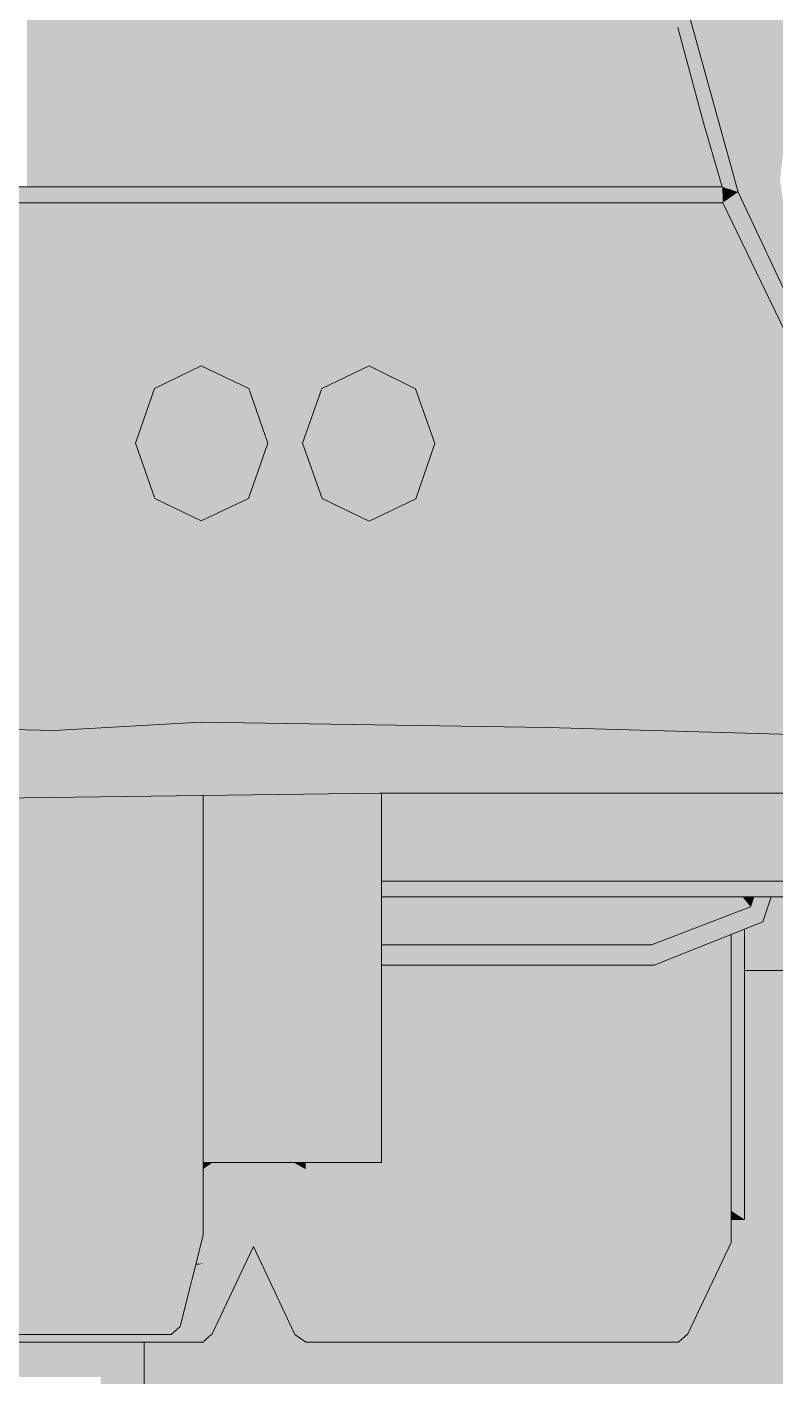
# Model space of a CAD drawing. Header units: millimetres. Extents: x 365175 to 2667127, y -330297 to -162108.
# Drawn here: x 1650741 to 1650991.1, y -327051.3 to -326600.2 of the extents above; entities that cross this region are included whole.
import ezdxf

# ---------------------------------------------------------------- set-up
doc = ezdxf.new("R2010")
doc.units = ezdxf.units.MM
doc.header["$MEASUREMENT"] = 0
doc.layers.add('Cars', color=7, linetype='Continuous')
doc.layers.add('TopoAlt', color=7, linetype='Continuous')

# ---------------------------------------------------------------- blocks, each defined once
blk = doc.blocks.new('Élément de coupe_26_1', base_point=(1275690.65, -327096.82))
at = {"layer": 'TopoAlt', "linetype": 'Continuous', "lineweight": 0, "true_color": 0x000000}
blk.add_hatch(color=18, dxfattribs=at).paths.add_polyline_path([(1650780.19, -327079.82), (1650765.69, -327096.82), (1651738.05, -327096.82), (1651723.54, -327079.82), (1651723.54, -327044.23), (1651599.21, -327044.23), (1651596.12, -327041.52), (1651581.7, -327010.94), (1651581.7, -326998.59), (1651567.52, -326998.59), (1651567.52, -326915.46), (1651534.01, -326915.46), (1651534.01, -326933.53), (1651500.95, -326933.53), (1651500.95, -326924.19), (1651479.86, -326924.19), (1651479.86, -326915.46), (1651068.57, -326915.46), (1651068.57, -326924.19), (1651047.48, -326924.19), (1651047.48, -326933.53), (1651014.42, -326933.53), (1651014.42, -326915.46), (1650980.91, -326915.46), (1650980.91, -326998.59), (1650976.42, -326998.59), (1650976.42, -327006.3), (1650962, -327036.88), (1650958.91, -327039.59), (1650834.21, -327039.59), (1650830.64, -327037.12), (1650816.75, -327007.67), (1650802.98, -327036.88), (1650799.88, -327039.59), (1650780.19, -327039.59)])
blk.add_hatch(color=18, dxfattribs=at).paths.add_polyline_path([(1650780.19, -327079.82), (1650765.69, -327096.82), (1651738.05, -327096.82), (1651723.54, -327079.82), (1651723.54, -327044.23), (1651599.21, -327044.23), (1651596.12, -327041.52), (1651581.7, -327010.94), (1651581.7, -326998.59), (1651567.52, -326998.59), (1651567.52, -326915.46), (1651534.01, -326915.46), (1651534.01, -326933.53), (1651500.95, -326933.53), (1651500.95, -326924.19), (1651479.86, -326924.19), (1651479.86, -326915.46), (1651068.57, -326915.46), (1651068.57, -326924.19), (1651047.48, -326924.19), (1651047.48, -326933.53), (1651014.42, -326933.53), (1651014.42, -326915.46), (1650980.91, -326915.46), (1650980.91, -326998.59), (1650976.42, -326998.59), (1650976.42, -327006.3), (1650962, -327036.88), (1650958.91, -327039.59), (1650834.21, -327039.59), (1650830.64, -327037.12), (1650816.75, -327007.67), (1650802.98, -327036.88), (1650799.88, -327039.59), (1650780.19, -327039.59)])
blk = doc.blocks.new('Élément de coupe_76_1', base_point=(1275690.65, -327096.82))
at = {"layer": 'Cars', "linetype": 'Continuous', "lineweight": 0, "true_color": 0x000000}
for points in [[(1650799.12, -326589.53), (1650741.03, -326589.53), (1650799.12, -326600.39)], [(1650741.03, -326600.39), (1650799.12, -326600.39), (1650741.03, -326589.53)], [(1650799.12, -326600.39), (1650884.62, -326600.39), (1650879.04, -326589.53)], [(1650799.12, -326600.39), (1650879.04, -326589.53), (1650799.12, -326589.53)], [(1650879.04, -326589.53), (1650884.62, -326600.39), (1650912.88, -326589.53)], [(1650912.88, -326600.39), (1650912.88, -326589.53), (1650884.62, -326600.39)], [(1650958.59, -326600.39), (1650955.71, -326589.53), (1650912.88, -326600.39)], [(1650912.88, -326589.53), (1650912.88, -326600.39), (1650955.71, -326589.53)], [(1650992.82, -326651.16), (1650999.91, -326591.27), (1650976.04, -326592.39)], [(1650957.15, -326594.96), (1650967.24, -326632.26), (1650961.54, -326593.06)], [(1650957.15, -326594.96), (1650967.24, -326632.26), (1650961.54, -326593.06)], [(1650967.24, -326632.26), (1650957.15, -326594.96), (1650958.59, -326600.39)], [(1650957.85, -326597.61), (1650958.2, -326598.89), (1650962.99, -326616.6), (1650967.24, -326632.26), (1650957.15, -326594.96)], [(1650976.04, -326592.39), (1650961.54, -326593.06), (1650978.78, -326655.34)], [(1650961.54, -326593.06), (1650967.24, -326632.26), (1650978.78, -326655.34)], [(1650961.54, -326593.06), (1650967.24, -326632.26), (1650978.78, -326655.34)], [(1650976.04, -326592.39), (1650978.78, -326655.34), (1650992.82, -326651.16)], [(1650741.03, -326632.26), (1650799.12, -326632.26), (1650741.03, -326600.39)], [(1650799.12, -326600.39), (1650741.03, -326600.39), (1650799.12, -326632.26)], [(1650901.01, -326632.26), (1650884.62, -326600.39), (1650799.12, -326632.26)], [(1650799.12, -326632.26), (1650884.62, -326600.39), (1650799.12, -326600.39)], [(1650884.62, -326600.39), (1650901.01, -326632.26), (1650912.88, -326600.39)], [(1650912.88, -326632.26), (1650912.88, -326600.39), (1650901.01, -326632.26)], [(1650967.24, -326632.26), (1650958.59, -326600.39), (1650912.88, -326632.26)], [(1650958.59, -326600.39), (1650912.88, -326600.39), (1650912.88, -326632.26)], [(1650799.12, -326632.26), (1650741.03, -326653.64), (1650799.12, -326653.64)], [(1650741.03, -326653.64), (1650799.12, -326632.26), (1650741.03, -326632.26)], [(1650912.88, -326653.64), (1650901.01, -326632.26), (1650799.12, -326653.64)], [(1650799.12, -326632.26), (1650799.12, -326653.64), (1650901.01, -326632.26)], [(1650912.88, -326632.26), (1650901.01, -326632.26), (1650912.88, -326653.64)], [(1650912.88, -326653.64), (1650973.49, -326653.64), (1650967.24, -326632.26)], [(1650967.24, -326632.26), (1650912.88, -326632.26), (1650912.88, -326653.64)], [(1650967.24, -326632.26), (1650973.49, -326653.64), (1650978.78, -326655.34)], [(1650967.24, -326632.26), (1650973.49, -326653.64), (1650978.78, -326655.34)], [(1650743.67, -326653.64), (1650704.03, -326653.64), (1650706.63, -326658.91)], [(1650743.67, -326653.64), (1650704.03, -326653.64), (1650706.63, -326658.91)], [(1650743.67, -326653.64), (1650706.63, -326658.91), (1650746.27, -326658.91)], [(1650743.67, -326653.64), (1650706.63, -326658.91), (1650746.27, -326658.91)], [(1650746.27, -326658.91), (1650799.12, -326653.64), (1650743.67, -326653.64)], [(1650746.27, -326658.91), (1650799.12, -326653.64), (1650743.67, -326653.64)], [(1650799.12, -326653.64), (1650746.27, -326658.91), (1650799.12, -326658.91)], [(1650799.12, -326653.64), (1650746.27, -326658.91), (1650799.12, -326658.91)], [(1650912.88, -326658.91), (1650912.88, -326653.64), (1650799.12, -326658.91)], [(1650912.88, -326658.91), (1650912.88, -326653.64), (1650799.12, -326658.91)], [(1650799.12, -326658.91), (1650912.88, -326653.64), (1650799.12, -326653.64)], [(1650799.12, -326658.91), (1650912.88, -326653.64), (1650799.12, -326653.64)], [(1650973.69, -326658.91), (1650973.49, -326653.64), (1650912.88, -326658.91)], [(1650973.69, -326658.91), (1650973.49, -326653.64), (1650912.88, -326658.91)], [(1650973.49, -326653.64), (1650912.88, -326653.64), (1650912.88, -326658.91)], [(1650973.49, -326653.64), (1650912.88, -326653.64), (1650912.88, -326658.91)], [(1650978.78, -326655.34), (1650973.49, -326653.64), (1650973.69, -326658.91)], [(1650978.78, -326655.34), (1650973.49, -326653.64), (1650973.69, -326658.91)], [(1650973.69, -326658.91), (1650999.34, -326698.99), (1650978.78, -326655.34)], [(1650973.69, -326658.91), (1650999.34, -326698.99), (1650978.78, -326655.34)], [(1650992.82, -326651.16), (1650978.78, -326655.34), (1650999.34, -326698.99)], [(1650702.13, -326658.91), (1650715.76, -326689.48), (1650743.62, -326658.91)], [(1650743.62, -326658.91), (1650715.76, -326689.48), (1650742.06, -326699)], [(1650799.19, -326698.95), (1650799.12, -326658.91), (1650742.06, -326699)], [(1650742.06, -326699), (1650799.12, -326658.91), (1650743.62, -326658.91)], [(1650799.19, -326698.95), (1650912.88, -326658.91), (1650799.12, -326658.91)], [(1650912.84, -326699.03), (1650912.88, -326658.91), (1650799.19, -326698.95)], [(1650977.44, -326698.99), (1650973.69, -326658.91), (1650912.84, -326699.03)], [(1650973.69, -326658.91), (1650912.88, -326658.91), (1650912.84, -326699.03)], [(1650994.53, -326702.05), (1650973.69, -326658.91), (1650977.44, -326698.99)], [(1650994.53, -326702.05), (1650999.34, -326698.99), (1650973.69, -326658.91)], [(1650994.53, -326702.05), (1650999.34, -326698.99), (1650973.69, -326658.91)], [(1650742.06, -326699), (1650715.76, -326689.48), (1650715.77, -326732.25)], [(1650742.06, -326699), (1650715.77, -326732.25), (1650742.89, -326736.57)], [(1650799.19, -326698.95), (1650742.06, -326699), (1650777.77, -326709)], [(1650742.89, -326736.57), (1650762.96, -326718.9), (1650742.06, -326699)], [(1650777.77, -326709), (1650742.06, -326699), (1650762.96, -326718.9)], [(1650799.19, -326698.95), (1650777.77, -326709), (1650799.17, -326709)], [(1650799.19, -326698.95), (1650799.17, -326709), (1650862.74, -326709)], [(1650799.19, -326698.95), (1650862.74, -326709), (1650912.84, -326699.03)], [(1650912.84, -326699.03), (1650862.74, -326709), (1650878.81, -326720.02)], [(1650913.98, -326738.78), (1650912.84, -326699.03), (1650878.81, -326720.02)], [(1650913.98, -326738.78), (1650977.44, -326698.99), (1650912.84, -326699.03)], [(1650913.98, -326738.78), (1650993.8, -326733.8), (1650977.44, -326698.99)], [(1650993.8, -326733.8), (1650994.53, -326702.05), (1650977.44, -326698.99)], [(1650783.69, -326720.95), (1650777.77, -326709), (1650762.96, -326718.9)], [(1650777.77, -326709), (1650783.69, -326720.95), (1650799.17, -326709)], [(1650799.25, -326713.45), (1650799.17, -326709), (1650783.69, -326720.95)], [(1650799.25, -326713.45), (1650799.17, -326709), (1650783.69, -326720.95)], [(1650862.74, -326709), (1650799.17, -326709), (1650855.44, -326713.4)], [(1650862.74, -326709), (1650799.17, -326709), (1650855.44, -326713.4)], [(1650799.17, -326709), (1650799.25, -326713.45), (1650855.44, -326713.4)], [(1650799.17, -326709), (1650799.25, -326713.45), (1650855.44, -326713.4)], [(1650870.97, -326721.05), (1650862.74, -326709), (1650855.44, -326713.4)], [(1650862.74, -326709), (1650855.44, -326713.4), (1650858.52, -326714.92)], [(1650862.74, -326709), (1650861.45, -326716.36), (1650870.97, -326721.05)], [(1650878.81, -326720.02), (1650862.74, -326709), (1650870.97, -326721.05)], [(1650878.81, -326720.02), (1650862.74, -326709), (1650870.97, -326721.05)], [(1650799.22, -326765.22), (1650799.25, -326713.45), (1650783.69, -326720.95)], [(1650799.25, -326713.45), (1650783.69, -326720.95), (1650789.27, -326736.87), (1650789.93, -326736.61), (1650799.24, -326736.31)], [(1650815.14, -326757.75), (1650799.25, -326713.45), (1650799.22, -326765.22)], [(1650799.25, -326713.45), (1650799.24, -326736.31), (1650804.85, -326738.95), (1650811.2, -326757.23), (1650810.23, -326760.06), (1650815.14, -326757.75)], [(1650855.44, -326713.4), (1650799.25, -326713.45), (1650815.18, -326720.95)], [(1650799.25, -326713.45), (1650802.38, -326714.92), (1650847.36, -326714.92), (1650855.44, -326713.4)], [(1650815.14, -326757.75), (1650815.18, -326720.95), (1650799.25, -326713.45)], [(1650815.14, -326757.75), (1650815.18, -326720.95), (1650799.25, -326713.45)], [(1650855.44, -326713.4), (1650815.18, -326720.95), (1650839.64, -326720.97)], [(1650855.47, -326765.3), (1650855.44, -326713.4), (1650839.64, -326720.97)], [(1650855.44, -326713.4), (1650839.64, -326720.97), (1650843.9, -326732.92), (1650848.19, -326732.92), (1650851.13, -326734.36), (1650855.45, -326737.33)], [(1650847.36, -326714.92), (1650852.28, -326714.92), (1650855.44, -326713.4)], [(1650871.01, -326757.81), (1650870.97, -326721.05), (1650855.44, -326713.4)], [(1650871.01, -326757.81), (1650870.97, -326721.05), (1650855.44, -326713.4)], [(1650871.01, -326757.81), (1650855.44, -326713.4), (1650855.47, -326765.3)], [(1650855.44, -326713.4), (1650855.45, -326737.33), (1650861.49, -326741.47), (1650867.02, -326757.34), (1650866.04, -326760.21), (1650871.01, -326757.81)], [(1650757.3, -326736.97), (1650762.96, -326718.9), (1650742.89, -326736.57)], [(1650757.3, -326736.97), (1650777.33, -326739.22), (1650762.96, -326718.9)], [(1650783.69, -326720.95), (1650762.96, -326718.9), (1650777.33, -326739.22)], [(1650783.82, -326757.73), (1650783.69, -326720.95), (1650777.33, -326739.22)], [(1650783.69, -326720.95), (1650777.33, -326739.22), (1650778.15, -326741.58), (1650781.2, -326740.33), (1650783.75, -326739.25)], [(1650783.69, -326720.95), (1650783.82, -326757.73), (1650799.22, -326765.22)], [(1650783.69, -326720.95), (1650783.75, -326739.25), (1650789.27, -326736.87)], [(1650815.14, -326757.75), (1650821.53, -326739.22), (1650815.18, -326720.95)], [(1650815.14, -326757.75), (1650821.53, -326739.22), (1650815.18, -326720.95)], [(1650815.18, -326720.95), (1650833.16, -326739.24), (1650839.64, -326720.97)], [(1650833.16, -326739.24), (1650815.18, -326720.95), (1650821.53, -326739.22)], [(1650839.71, -326757.77), (1650839.64, -326720.97), (1650833.16, -326739.24)], [(1650834.06, -326736.7), (1650839.66, -326734.02), (1650839.64, -326720.97)], [(1650855.47, -326765.3), (1650839.64, -326720.97), (1650839.71, -326757.77)], [(1650839.64, -326720.97), (1650839.66, -326734.02), (1650841.95, -326732.92), (1650843.9, -326732.92)], [(1650877.35, -326739.34), (1650878.81, -326720.02), (1650870.97, -326721.05)], [(1650878.81, -326720.02), (1650870.97, -326721.05), (1650871.82, -326723.47)], [(1650877.35, -326739.34), (1650870.97, -326721.05), (1650871.01, -326757.81)], [(1650877.35, -326739.34), (1650870.97, -326721.05), (1650871.01, -326757.81)], [(1650885.7, -326738.71), (1650878.81, -326720.02), (1650877.35, -326739.34)], [(1650878.81, -326720.02), (1650885.7, -326738.71), (1650913.98, -326738.78)], [(1650715.77, -326732.25), (1650715.78, -326775.02), (1650742.89, -326736.57)], [(1650742.89, -326736.57), (1650715.78, -326775.02), (1650743.73, -326774.13)], [(1650742.89, -326736.57), (1650762.95, -326755.58), (1650757.3, -326736.97)], [(1650743.73, -326774.13), (1650762.95, -326755.58), (1650742.89, -326736.57)], [(1650915.11, -326778.54), (1650993.8, -326733.8), (1650913.98, -326738.78)], [(1650993.8, -326733.8), (1650915.11, -326778.54), (1651024.83, -326767.87)], [(1650777.33, -326739.22), (1650757.3, -326736.97), (1650762.95, -326755.58)], [(1650783.82, -326757.73), (1650777.33, -326739.22), (1650762.95, -326755.58)], [(1650839.71, -326757.77), (1650821.53, -326739.22), (1650815.14, -326757.75)], [(1650833.16, -326739.24), (1650821.53, -326739.22), (1650839.71, -326757.77)], [(1650871.01, -326757.81), (1650881.12, -326758.33), (1650877.35, -326739.34)], [(1650877.35, -326739.34), (1650881.12, -326758.33), (1650885.7, -326738.71)], [(1650913.98, -326738.78), (1650885.7, -326738.71), (1650881.12, -326758.33)], [(1650881.12, -326758.33), (1650915.11, -326778.54), (1650913.98, -326738.78)], [(1650777.77, -326768.81), (1650762.95, -326755.58), (1650743.73, -326774.13)], [(1650762.95, -326755.58), (1650777.77, -326768.81), (1650783.82, -326757.73)], [(1650799.07, -326768.81), (1650783.82, -326757.73), (1650777.77, -326768.81)], [(1650799.22, -326765.22), (1650783.82, -326757.73), (1650799.07, -326768.81)], [(1650855.47, -326765.3), (1650815.14, -326757.75), (1650799.22, -326765.22)], [(1650839.71, -326757.77), (1650815.14, -326757.75), (1650855.47, -326765.3)], [(1650862.74, -326768.81), (1650871.01, -326757.81), (1650855.47, -326765.3)], [(1650881.12, -326758.33), (1650871.01, -326757.81), (1650862.74, -326768.81)], [(1650915.11, -326778.54), (1650881.12, -326758.33), (1650862.74, -326768.81)], [(1650799.07, -326768.81), (1650855.47, -326765.3), (1650799.22, -326765.22)], [(1650855.47, -326765.3), (1650799.07, -326768.81), (1650862.74, -326768.81)], [(1651024.83, -326792.01), (1651024.83, -326767.87), (1650915.11, -326778.54)], [(1650777.77, -326768.81), (1650743.73, -326774.13), (1650799.05, -326776.73)], [(1650799.07, -326768.81), (1650777.77, -326768.81), (1650799.05, -326776.73)], [(1650799.05, -326776.73), (1650862.74, -326768.81), (1650799.07, -326768.81)], [(1650862.74, -326768.81), (1650799.05, -326776.73), (1650915.11, -326778.54)], [(1650743.73, -326774.13), (1650715.78, -326775.02), (1650716.94, -326781.56)], [(1650743.73, -326774.13), (1650716.94, -326781.56), (1650741.42, -326783.92)], [(1650741.42, -326783.92), (1650799.05, -326776.73), (1650743.73, -326774.13)], [(1650799.05, -326776.73), (1650741.42, -326783.92), (1650799.12, -326788.49)], [(1650915.11, -326778.54), (1650799.05, -326776.73), (1650799.12, -326788.49)], [(1650741.42, -326783.92), (1650716.94, -326781.56), (1650717.86, -326791.91)], [(1650915.08, -326793.52), (1650915.11, -326778.54), (1650799.12, -326788.49)], [(1651024.83, -326792.01), (1650915.11, -326778.54), (1650915.08, -326793.52)], [(1650741.42, -326783.92), (1650717.86, -326791.91), (1650741.5, -326792.95)], [(1650741.5, -326792.95), (1650799.12, -326788.49), (1650741.42, -326783.92)], [(1650799.12, -326788.49), (1650741.5, -326792.95), (1650799.12, -326796.75)], [(1650799.12, -326788.49), (1650799.12, -326796.75), (1650915.08, -326793.52)], [(1650741.5, -326792.95), (1650717.86, -326791.91), (1650745.13, -326817.62)], [(1650741.5, -326792.95), (1650717.86, -326791.91), (1650745.13, -326817.62)], [(1650717.86, -326791.91), (1650722.29, -326817.62), (1650745.13, -326817.62)], [(1650717.86, -326791.91), (1650722.29, -326817.62), (1650745.13, -326817.62)], [(1650799.12, -326796.75), (1650741.5, -326792.95), (1650799.12, -326817.62)], [(1650799.12, -326796.75), (1650741.5, -326792.95), (1650799.12, -326817.62)], [(1650745.13, -326817.62), (1650799.12, -326817.62), (1650741.5, -326792.95)], [(1650745.13, -326817.62), (1650799.12, -326817.62), (1650741.5, -326792.95)], [(1650915.08, -326793.52), (1650799.12, -326796.75), (1650915.08, -326801.83)], [(1650915.08, -326793.52), (1651024.83, -326799.87), (1651024.83, -326792.01)], [(1650915.08, -326801.83), (1651024.83, -326799.87), (1650915.08, -326793.52)], [(1650915.08, -326801.83), (1650799.12, -326796.75), (1650915.08, -326817.62)], [(1650915.08, -326801.83), (1650799.12, -326796.75), (1650915.08, -326817.62)], [(1650799.12, -326796.75), (1650799.12, -326817.62), (1650915.08, -326817.62)], [(1650799.12, -326796.75), (1650851.48, -326817.62), (1650915.08, -326817.62)], [(1650915.08, -326801.83), (1651024.83, -326817.62), (1651024.83, -326799.87)], [(1650915.08, -326817.62), (1651024.83, -326817.62), (1650915.08, -326801.83)], [(1650745.13, -326817.62), (1650722.29, -326817.62), (1650750.11, -326835.22)], [(1650745.13, -326817.62), (1650722.29, -326817.62), (1650750.11, -326835.22)], [(1650722.29, -326817.62), (1650728.76, -326834.8), (1650750.11, -326835.22)], [(1650722.29, -326817.62), (1650728.76, -326834.8), (1650750.11, -326835.22)], [(1650750.11, -326835.22), (1650799.12, -326817.62), (1650745.13, -326817.62)], [(1650750.11, -326835.22), (1650799.12, -326817.62), (1650745.13, -326817.62)], [(1650799.12, -326817.62), (1650750.11, -326835.22), (1650799.12, -326832.47)], [(1650799.12, -326817.62), (1650750.11, -326835.22), (1650799.12, -326832.47)], [(1650799.12, -326817.62), (1650915.08, -326834.25), (1650915.08, -326817.62)], [(1650799.12, -326817.62), (1650915.08, -326834.25), (1650915.08, -326817.62)], [(1650799.12, -326817.62), (1650799.12, -326832.47), (1650915.08, -326834.25)], [(1650799.12, -326817.62), (1650799.12, -326832.47), (1650915.08, -326834.25)], [(1650915.08, -326817.62), (1651024.83, -326837.41), (1651024.83, -326817.62)], [(1650915.08, -326817.62), (1651024.83, -326837.41), (1651024.83, -326817.62)], [(1650915.08, -326817.62), (1650915.08, -326834.25), (1651024.83, -326837.41)], [(1650915.08, -326817.62), (1650915.08, -326834.25), (1651024.83, -326837.41)], [(1650662.77, -326856.19), (1650799.12, -326832.47), (1650750.11, -326835.22), (1650740.64, -326835.03), (1650684.04, -326837.51)], [(1650662.77, -326856.19), (1650799.12, -326832.47), (1650750.11, -326835.22), (1650740.64, -326835.03), (1650684.04, -326837.51)], [(1650662.77, -326856.19), (1650858.85, -326856.19), (1650799.12, -326832.47)], [(1650662.77, -326856.19), (1650858.85, -326856.19), (1650799.12, -326832.47)], [(1650915.08, -326834.25), (1650799.12, -326832.47), (1650943.09, -326835.06)], [(1650915.08, -326834.25), (1650799.12, -326832.47), (1650943.09, -326835.06)], [(1650799.12, -326832.47), (1650858.85, -326856.19), (1651074.04, -326837.41), (1651024.83, -326837.41), (1650943.09, -326835.06)], [(1650799.12, -326832.47), (1650858.85, -326856.19), (1651074.04, -326837.41), (1651024.83, -326837.41), (1650943.09, -326835.06)], [(1651074.04, -326837.41), (1650858.85, -326856.19), (1651273.85, -326856.19)], [(1651074.04, -326837.41), (1650858.85, -326856.19), (1651273.85, -326856.19)], [(1650662.77, -326856.19), (1650662.77, -326858.78), (1650858.85, -326856.19)], [(1650662.77, -326856.19), (1650662.77, -326858.78), (1650858.85, -326856.19)], [(1650664.5, -326885.94), (1650789.19, -326885.94), (1650789.19, -326857.11), (1650724.93, -326857.95)], [(1650664.5, -326885.94), (1650789.19, -326885.94), (1650789.19, -326857.11), (1650724.93, -326857.95)], [(1650789.19, -326885.94), (1650792.28, -326884.59), (1650792.28, -326857.07), (1650790.71, -326857.09)], [(1650789.19, -326885.94), (1650792.28, -326884.59), (1650792.28, -326857.07), (1650790.71, -326857.09)], [(1650789.19, -326857.11), (1650789.19, -326885.94), (1650790.71, -326857.09)], [(1650789.19, -326857.11), (1650789.19, -326885.94), (1650790.71, -326857.09)], [(1650792.28, -326857.07), (1650792.28, -326884.59), (1650799.98, -326869.29), (1650797.72, -326856.99)], [(1650792.28, -326857.07), (1650792.28, -326884.59), (1650799.98, -326869.29), (1650797.72, -326856.99)], [(1650799.98, -326856.96), (1650797.72, -326856.99), (1650799.98, -326869.29)], [(1650799.98, -326856.96), (1650797.72, -326856.99), (1650799.98, -326869.29)], [(1650799.98, -326931.83), (1650859.6, -326979.64), (1650859.6, -326856.19), (1650858.85, -326856.19), (1650799.98, -326856.96)], [(1650799.98, -326931.83), (1650859.6, -326979.64), (1650859.6, -326856.19), (1650858.85, -326856.19), (1650799.98, -326856.96)], [(1650859.6, -326864.57), (1651027.18, -326885.58), (1651027.18, -326856.19), (1650859.6, -326856.19)], [(1650859.6, -326864.57), (1651027.18, -326885.58), (1651027.18, -326856.19), (1650859.6, -326856.19)], [(1651027.18, -326885.58), (1650859.6, -326864.57), (1650859.6, -326885.58)], [(1651027.18, -326885.58), (1650859.6, -326864.57), (1650859.6, -326885.58)], [(1650792.28, -326884.59), (1650799.98, -326914.8), (1650799.98, -326869.29)], [(1650792.28, -326884.59), (1650799.98, -326914.8), (1650799.98, -326869.29)], [(1650789.19, -326885.94), (1650789.19, -326937.08), (1650792.28, -326884.59)], [(1650789.19, -326885.94), (1650789.19, -326937.08), (1650792.28, -326884.59)], [(1650789.19, -326937.08), (1650792.28, -326935.27), (1650792.28, -326884.59)], [(1650789.19, -326937.08), (1650792.28, -326935.27), (1650792.28, -326884.59)], [(1650792.28, -326935.27), (1650799.98, -326914.8), (1650792.28, -326884.59)], [(1650792.28, -326935.27), (1650799.98, -326914.8), (1650792.28, -326884.59)], [(1650789.19, -326885.94), (1650664.5, -326937.08), (1650789.19, -326937.08)], [(1650789.19, -326885.94), (1650664.5, -326937.08), (1650789.19, -326937.08)], [(1650664.5, -326885.94), (1650664.5, -326937.08), (1650789.19, -326885.94)], [(1650664.5, -326885.94), (1650664.5, -326937.08), (1650789.19, -326885.94)], [(1650859.6, -326886.72), (1651008.45, -326886.72), (1651008.45, -326885.58), (1650872.58, -326885.58), (1650859.6, -326886.66)], [(1650859.6, -326886.72), (1651008.45, -326886.72), (1651008.45, -326885.58), (1650872.58, -326885.58), (1650859.6, -326886.66)], [(1650872.58, -326885.58), (1650859.6, -326885.58), (1650859.6, -326886.66)], [(1650872.58, -326885.58), (1650859.6, -326885.58), (1650859.6, -326886.66)], [(1650859.6, -326886.72), (1650859.6, -326890.85), (1651008.45, -326886.72)], [(1650859.6, -326886.72), (1650859.6, -326890.85), (1651008.45, -326886.72)], [(1651008.45, -326886.72), (1650859.6, -326890.85), (1650859.6, -326890.86), (1651008.45, -326890.86)], [(1651008.45, -326886.72), (1650859.6, -326890.85), (1650859.6, -326890.86), (1651008.45, -326890.86)], [(1650980.91, -326901.6), (1650980.91, -326915.46), (1651014.42, -326915.46), (1651014.42, -326885.58), (1651008.45, -326885.58), (1651008.45, -326890.86), (1650989.83, -326890.86), (1650987.01, -326899.15)], [(1650980.91, -326901.6), (1650980.91, -326915.46), (1651014.42, -326915.46), (1651014.42, -326885.58), (1651008.45, -326885.58), (1651008.45, -326890.86), (1650989.83, -326890.86), (1650987.01, -326899.15)], [(1650859.6, -326890.86), (1650859.6, -326895.17), (1650945.12, -326899.17), (1650968.1, -326890.86)], [(1650859.6, -326890.86), (1650859.6, -326895.17), (1650945.12, -326899.17), (1650968.1, -326890.86)], [(1650945.12, -326899.17), (1650949.82, -326906.87), (1650972.65, -326890.86), (1650968.1, -326890.86)], [(1650945.12, -326899.17), (1650949.82, -326906.87), (1650972.65, -326890.86), (1650968.1, -326890.86)], [(1650972.65, -326890.86), (1650949.82, -326906.87), (1650982.96, -326894.16), (1650980.25, -326890.86)], [(1650972.65, -326890.86), (1650949.82, -326906.87), (1650982.96, -326894.16), (1650980.25, -326890.86)], [(1650950.75, -326913.68), (1650987.01, -326899.15), (1650982.95, -326894.16), (1650968.6, -326899.67)], [(1650950.75, -326913.68), (1650987.01, -326899.15), (1650982.95, -326894.16), (1650968.6, -326899.67)], [(1650984.03, -326890.86), (1650980.25, -326890.86), (1650982.96, -326894.16)], [(1650984.03, -326890.86), (1650980.25, -326890.86), (1650982.96, -326894.16)], [(1650982.95, -326894.16), (1650987.01, -326899.15), (1650989.83, -326890.86), (1650984.03, -326890.86)], [(1650982.95, -326894.16), (1650987.01, -326899.15), (1650989.83, -326890.86), (1650984.03, -326890.86)], [(1650859.6, -326899.17), (1650945.12, -326899.17), (1650859.6, -326895.17)], [(1650859.6, -326899.17), (1650945.12, -326899.17), (1650859.6, -326895.17)], [(1650859.6, -326899.17), (1650859.6, -326903.74), (1650949.82, -326906.87), (1650945.12, -326899.17)], [(1650859.6, -326899.17), (1650859.6, -326903.74), (1650949.82, -326906.87), (1650945.12, -326899.17)], [(1650948.68, -326906.87), (1650950.75, -326913.68), (1650968.6, -326899.67), (1650949.82, -326906.87)], [(1650948.68, -326906.87), (1650950.75, -326913.68), (1650968.6, -326899.67), (1650949.82, -326906.87)], [(1650976.42, -326903.4), (1650970.86, -326905.63), (1650976.42, -326917.27)], [(1650976.42, -326903.4), (1650970.86, -326905.63), (1650976.42, -326917.27)], [(1650976.42, -326954.91), (1650976.42, -326995.71), (1650980.91, -326998.59), (1650980.91, -326901.6), (1650976.42, -326903.4), (1650976.42, -326917.27)], [(1650976.42, -326954.91), (1650976.42, -326995.71), (1650980.91, -326998.59), (1650980.91, -326901.6), (1650976.42, -326903.4), (1650976.42, -326917.27)], [(1650859.6, -326903.74), (1650859.6, -326906.87), (1650949.82, -326906.87)], [(1650859.6, -326903.74), (1650859.6, -326906.87), (1650949.82, -326906.87)], [(1650859.6, -326907.26), (1650859.6, -326913.68), (1650950.75, -326913.68), (1650948.68, -326906.87), (1650867.76, -326906.87)], [(1650859.6, -326907.26), (1650859.6, -326913.68), (1650950.75, -326913.68), (1650948.68, -326906.87), (1650867.76, -326906.87)], [(1650859.6, -326907.26), (1650867.76, -326906.87), (1650859.6, -326906.87)], [(1650859.6, -326907.26), (1650867.76, -326906.87), (1650859.6, -326906.87)], [(1650962, -326937.74), (1650976.42, -326917.27), (1650970.86, -326905.63), (1650962, -326909.18)], [(1650962, -326937.74), (1650976.42, -326917.27), (1650970.86, -326905.63), (1650962, -326909.18)], [(1650859.6, -326939.55), (1650958.91, -326939.55), (1650958.91, -326910.42), (1650950.75, -326913.68), (1650897.29, -326913.68), (1650859.6, -326929.14)], [(1650859.6, -326939.55), (1650958.91, -326939.55), (1650958.91, -326910.42), (1650950.75, -326913.68), (1650897.29, -326913.68), (1650859.6, -326929.14)], [(1650958.91, -326939.55), (1650962, -326937.74), (1650962, -326909.18), (1650960.66, -326909.71)], [(1650958.91, -326939.55), (1650962, -326937.74), (1650962, -326909.18), (1650960.66, -326909.71)], [(1650958.91, -326939.55), (1650960.66, -326909.71), (1650958.91, -326910.42)], [(1650958.91, -326939.55), (1650960.66, -326909.71), (1650958.91, -326910.42)], [(1650792.28, -326935.27), (1650799.98, -326952.44), (1650799.98, -326914.8)], [(1650792.28, -326935.27), (1650799.98, -326952.44), (1650799.98, -326914.8)], [(1650859.6, -326913.68), (1650859.6, -326929.14), (1650897.29, -326913.68)], [(1650859.6, -326913.68), (1650859.6, -326929.14), (1650897.29, -326913.68)], [(1650962, -326937.74), (1650976.42, -326954.91), (1650976.42, -326917.27)], [(1650962, -326937.74), (1650976.42, -326954.91), (1650976.42, -326917.27)], [(1650799.98, -326979.64), (1650859.6, -326979.64), (1650799.98, -326931.83), (1650799.98, -326952.44)], [(1650799.98, -326979.64), (1650859.6, -326979.64), (1650799.98, -326931.83), (1650799.98, -326952.44)], [(1650664.5, -326937.08), (1650664.5, -326979.37), (1650789.19, -326937.08)], [(1650664.5, -326937.08), (1650664.5, -326979.37), (1650789.19, -326937.08)], [(1650789.19, -326937.08), (1650664.5, -326979.37), (1650789.19, -326979.37)], [(1650789.19, -326937.08), (1650664.5, -326979.37), (1650789.19, -326979.37)], [(1650789.19, -326979.37), (1650792.28, -326935.27), (1650789.19, -326937.08)], [(1650789.19, -326979.37), (1650792.28, -326935.27), (1650789.19, -326937.08)], [(1650789.19, -326979.37), (1650792.28, -326977.18), (1650792.28, -326935.27)], [(1650789.19, -326979.37), (1650792.28, -326977.18), (1650792.28, -326935.27)], [(1650792.28, -326977.18), (1650799.98, -326952.44), (1650792.28, -326935.27)], [(1650792.28, -326977.18), (1650799.98, -326952.44), (1650792.28, -326935.27)], [(1650840.71, -326979.64), (1650834.21, -326981.85), (1650958.91, -326981.85), (1650958.91, -326939.55), (1650859.6, -326973.24), (1650859.6, -326979.64)], [(1650840.71, -326979.64), (1650834.21, -326981.85), (1650958.91, -326981.85), (1650958.91, -326939.55), (1650859.6, -326973.24), (1650859.6, -326979.64)], [(1650958.91, -326939.55), (1650859.6, -326939.55), (1650859.6, -326973.24)], [(1650958.91, -326939.55), (1650859.6, -326939.55), (1650859.6, -326973.24)], [(1650958.91, -326981.85), (1650962, -326937.74), (1650958.91, -326939.55)], [(1650958.91, -326981.85), (1650962, -326937.74), (1650958.91, -326939.55)], [(1650958.91, -326981.85), (1650962, -326979.66), (1650962, -326937.74)], [(1650958.91, -326981.85), (1650962, -326979.66), (1650962, -326937.74)], [(1650962, -326979.66), (1650976.42, -326954.91), (1650962, -326937.74)], [(1650962, -326979.66), (1650976.42, -326954.91), (1650962, -326937.74)], [(1650792.28, -326977.18), (1650799.98, -326980.56), (1650799.98, -326952.44)], [(1650792.28, -326977.18), (1650799.98, -326980.56), (1650799.98, -326952.44)], [(1650962, -326979.66), (1650976.42, -326983.04), (1650976.42, -326954.91)], [(1650962, -326979.66), (1650976.42, -326983.04), (1650976.42, -326954.91)], [(1650664.5, -326979.37), (1650664.5, -327010.98), (1650789.19, -326979.37)], [(1650664.5, -326979.37), (1650664.5, -327010.98), (1650789.19, -326979.37)], [(1650789.19, -326979.37), (1650664.5, -327010.98), (1650789.19, -327010.98)], [(1650789.19, -326979.37), (1650664.5, -327010.98), (1650789.19, -327010.98)], [(1650789.19, -326979.37), (1650789.19, -327010.98), (1650792.28, -326977.18)], [(1650789.19, -326979.37), (1650789.19, -327010.98), (1650792.28, -326977.18)], [(1650792.28, -326977.18), (1650789.19, -327010.98), (1650792.28, -327008.51)], [(1650792.28, -326977.18), (1650789.19, -327010.98), (1650792.28, -327008.51)], [(1650792.28, -327008.51), (1650799.98, -326980.56), (1650792.28, -326977.18)], [(1650792.28, -327008.51), (1650799.98, -326980.56), (1650792.28, -326977.18)], [(1650799.98, -327003.83), (1650799.88, -327004.19), (1650799.88, -327013.45), (1650802.98, -326979.66), (1650799.98, -326981.78)], [(1650799.98, -327003.83), (1650799.88, -327004.19), (1650799.88, -327013.45), (1650802.98, -326979.66), (1650799.98, -326981.78)], [(1650799.88, -327013.45), (1650802.98, -327010.98), (1650802.98, -326979.66)], [(1650799.88, -327013.45), (1650802.98, -327010.98), (1650802.98, -326979.66)], [(1650800.04, -326979.64), (1650799.98, -326979.64), (1650799.98, -326980.52)], [(1650800.04, -326979.64), (1650799.98, -326979.64), (1650799.98, -326980.52)], [(1650799.98, -326980.52), (1650799.98, -326980.56), (1650799.98, -326981.78), (1650802.98, -326979.66), (1650802.98, -326979.64), (1650800.04, -326979.64)], [(1650799.98, -326980.52), (1650799.98, -326980.56), (1650799.98, -326981.78), (1650802.98, -326979.66), (1650802.98, -326979.64), (1650800.04, -326979.64)], [(1650802.98, -326979.66), (1650816.75, -326982.88), (1650816.75, -326979.64), (1650802.98, -326979.64)], [(1650802.98, -326979.66), (1650816.75, -326982.88), (1650816.75, -326979.64), (1650802.98, -326979.64)], [(1650802.98, -326979.66), (1650802.98, -327010.98), (1650816.75, -326984.29), (1650816.75, -326982.88)], [(1650802.98, -326979.66), (1650802.98, -327010.98), (1650816.75, -326984.29), (1650816.75, -326982.88)], [(1650816.75, -326979.64), (1650816.75, -326982.92), (1650830.64, -326979.85), (1650830.52, -326979.64)], [(1650816.75, -326979.64), (1650816.75, -326982.92), (1650830.64, -326979.85), (1650830.52, -326979.64)], [(1650816.75, -326982.92), (1650816.75, -326984.29), (1650830.64, -327011.19), (1650830.64, -326979.85)], [(1650816.75, -326982.92), (1650816.75, -326984.29), (1650830.64, -327011.19), (1650830.64, -326979.85)], [(1650830.52, -326979.64), (1650830.64, -326979.85), (1650830.64, -326979.64)], [(1650830.52, -326979.64), (1650830.64, -326979.85), (1650830.64, -326979.64)], [(1650830.64, -326979.85), (1650834.21, -326981.85), (1650834.03, -326979.64), (1650830.64, -326979.64)], [(1650830.64, -326979.85), (1650834.21, -326981.85), (1650834.03, -326979.64), (1650830.64, -326979.64)], [(1650834.21, -327013.45), (1650830.64, -326979.85), (1650830.64, -327011.19)], [(1650834.21, -327013.45), (1650830.64, -326979.85), (1650830.64, -327011.19)], [(1650830.64, -326979.85), (1650834.21, -327013.45), (1650834.21, -326981.85)], [(1650830.64, -326979.85), (1650834.21, -327013.45), (1650834.21, -326981.85)], [(1650834.03, -326979.64), (1650834.21, -326981.85), (1650834.21, -326979.64)], [(1650834.03, -326979.64), (1650834.21, -326981.85), (1650834.21, -326979.64)], [(1650834.21, -326981.85), (1650840.71, -326979.64), (1650834.21, -326979.64)], [(1650834.21, -326981.85), (1650840.71, -326979.64), (1650834.21, -326979.64)], [(1650962, -327010.98), (1650962, -326979.66), (1650958.91, -327013.45)], [(1650962, -327010.98), (1650962, -326979.66), (1650958.91, -327013.45)], [(1650958.91, -326981.85), (1650958.91, -327013.45), (1650962, -326979.66)], [(1650958.91, -326981.85), (1650958.91, -327013.45), (1650962, -326979.66)], [(1650962, -327010.98), (1650976.42, -326983.04), (1650962, -326979.66)], [(1650962, -327010.98), (1650976.42, -326983.04), (1650962, -326979.66)], [(1650792.28, -327008.51), (1650799.98, -326997.95), (1650799.98, -326980.56)], [(1650792.28, -327008.51), (1650799.98, -326997.95), (1650799.98, -326980.56)], [(1650816.75, -326984.29), (1650802.98, -327010.98), (1650816.75, -327000.89)], [(1650816.75, -326984.29), (1650802.98, -327010.98), (1650816.75, -327000.89)], [(1650816.75, -326984.29), (1650816.75, -327000.92), (1650830.64, -327011.19)], [(1650816.75, -326984.29), (1650816.75, -327000.92), (1650830.64, -327011.19)], [(1650834.21, -326981.85), (1650834.21, -327013.45), (1650958.91, -326981.85)], [(1650834.21, -326981.85), (1650834.21, -327013.45), (1650958.91, -326981.85)], [(1650958.91, -327013.45), (1650958.91, -326981.85), (1650834.21, -327013.45)], [(1650958.91, -327013.45), (1650958.91, -326981.85), (1650834.21, -327013.45)], [(1650962, -327010.98), (1650976.42, -327000.42), (1650976.42, -326983.04)], [(1650962, -327010.98), (1650976.42, -327000.42), (1650976.42, -326983.04)], [(1650635.12, -326997.24), (1650635.12, -327051.27), (1650765.69, -327051.27), (1650737.46, -327039.59), (1650675.19, -327039.59), (1650671.62, -327037.12), (1650664.5, -327037.12), (1650660.92, -327034.65), (1650646.4, -327003.86), (1650646.24, -327001.84)], [(1650635.12, -326997.24), (1650635.12, -327051.27), (1650765.69, -327051.27), (1650737.46, -327039.59), (1650675.19, -327039.59), (1650671.62, -327037.12), (1650664.5, -327037.12), (1650660.92, -327034.65), (1650646.4, -327003.86), (1650646.24, -327001.84)], [(1650792.28, -327027.86), (1650799.98, -326997.95), (1650792.28, -327008.51)], [(1650792.28, -327027.86), (1650799.98, -326997.95), (1650792.28, -327008.51)], [(1650792.28, -327027.86), (1650799.98, -327003.83), (1650799.98, -326997.95)], [(1650792.28, -327027.86), (1650799.98, -327003.83), (1650799.98, -326997.95)], [(1650976.42, -326998.59), (1650980.91, -326998.59), (1650976.42, -326995.71)], [(1650976.42, -326998.59), (1650980.91, -326998.59), (1650976.42, -326995.71)], [(1650802.98, -327010.98), (1650802.98, -327030.34), (1650816.75, -327001.76), (1650816.75, -327000.89)], [(1650802.98, -327010.98), (1650802.98, -327030.34), (1650816.75, -327001.76), (1650816.75, -327000.89)], [(1650802.98, -327030.34), (1650816.75, -327007.38), (1650816.75, -327001.76)], [(1650802.98, -327030.34), (1650816.75, -327007.38), (1650816.75, -327001.76)], [(1650816.75, -327000.92), (1650816.75, -327001.76), (1650830.64, -327030.57), (1650830.64, -327011.19)], [(1650816.75, -327000.92), (1650816.75, -327001.76), (1650830.64, -327030.57), (1650830.64, -327011.19)], [(1650816.75, -327007.39), (1650830.64, -327030.57), (1650816.75, -327001.76)], [(1650816.75, -327007.39), (1650830.64, -327030.57), (1650816.75, -327001.76)], [(1650962, -327030.34), (1650976.42, -327000.42), (1650962, -327010.98)], [(1650962, -327030.34), (1650976.42, -327000.42), (1650962, -327010.98)], [(1650976.42, -327006.3), (1650976.42, -327000.42), (1650962, -327030.34)], [(1650976.42, -327006.3), (1650976.42, -327000.42), (1650962, -327030.34)], [(1650792.28, -327034.41), (1650799.98, -327003.83), (1650792.28, -327027.86)], [(1650792.28, -327034.41), (1650799.98, -327003.83), (1650792.28, -327027.86)], [(1650799.88, -327004.19), (1650797.55, -327013.45), (1650799.88, -327013.45)], [(1650799.88, -327004.19), (1650797.55, -327013.45), (1650799.88, -327013.45)], [(1650962, -327036.88), (1650976.42, -327006.3), (1650962, -327030.34)], [(1650962, -327036.88), (1650976.42, -327006.3), (1650962, -327030.34)], [(1650789.19, -327010.98), (1650664.5, -327010.98), (1650664.5, -327030.51)], [(1650789.19, -327010.98), (1650664.5, -327010.98), (1650664.5, -327030.51)], [(1650789.19, -327010.98), (1650664.5, -327030.51), (1650789.19, -327030.51)], [(1650789.19, -327010.98), (1650664.5, -327030.51), (1650789.19, -327030.51)], [(1650789.19, -327010.98), (1650789.19, -327030.51), (1650792.28, -327008.51)], [(1650789.19, -327010.98), (1650789.19, -327030.51), (1650792.28, -327008.51)], [(1650789.19, -327030.51), (1650792.28, -327027.86), (1650792.28, -327008.51)], [(1650789.19, -327030.51), (1650792.28, -327027.86), (1650792.28, -327008.51)], [(1650802.98, -327030.34), (1650802.98, -327010.98), (1650799.88, -327032.99)], [(1650802.98, -327030.34), (1650802.98, -327010.98), (1650799.88, -327032.99)], [(1650799.88, -327032.99), (1650802.98, -327010.98), (1650799.88, -327013.45)], [(1650799.88, -327032.99), (1650802.98, -327010.98), (1650799.88, -327013.45)], [(1650802.98, -327030.34), (1650802.98, -327036.88), (1650816.75, -327007.67), (1650816.75, -327007.38)], [(1650802.98, -327030.34), (1650802.98, -327036.88), (1650816.75, -327007.67), (1650816.75, -327007.38)], [(1650816.75, -327007.39), (1650816.75, -327007.67), (1650830.64, -327037.12), (1650830.64, -327030.57)], [(1650816.75, -327007.39), (1650816.75, -327007.67), (1650830.64, -327037.12), (1650830.64, -327030.57)], [(1650830.64, -327011.19), (1650834.21, -327032.99), (1650834.21, -327013.45)], [(1650830.64, -327011.19), (1650834.21, -327032.99), (1650834.21, -327013.45)], [(1650834.21, -327032.99), (1650830.64, -327011.19), (1650830.64, -327030.57)], [(1650834.21, -327032.99), (1650830.64, -327011.19), (1650830.64, -327030.57)], [(1650962, -327010.98), (1650958.91, -327013.45), (1650958.91, -327032.99)], [(1650962, -327010.98), (1650958.91, -327013.45), (1650958.91, -327032.99)], [(1650958.91, -327032.99), (1650962, -327030.34), (1650962, -327010.98)], [(1650958.91, -327032.99), (1650962, -327030.34), (1650962, -327010.98)], [(1650797.46, -327013.83), (1650792.64, -327032.99), (1650799.88, -327032.99), (1650799.88, -327013.45)], [(1650797.46, -327013.83), (1650792.64, -327032.99), (1650799.88, -327032.99), (1650799.88, -327013.45)], [(1650797.46, -327013.83), (1650799.88, -327013.45), (1650797.55, -327013.45)], [(1650797.46, -327013.83), (1650799.88, -327013.45), (1650797.55, -327013.45)], [(1650834.21, -327013.45), (1650834.21, -327032.99), (1650958.91, -327013.45)], [(1650834.21, -327013.45), (1650834.21, -327032.99), (1650958.91, -327013.45)], [(1650834.21, -327032.99), (1650958.91, -327032.99), (1650958.91, -327013.45)], [(1650834.21, -327032.99), (1650958.91, -327032.99), (1650958.91, -327013.45)], [(1650789.19, -327030.51), (1650789.19, -327037.12), (1650792.28, -327027.86)], [(1650789.19, -327030.51), (1650789.19, -327037.12), (1650792.28, -327027.86)], [(1650792.28, -327034.41), (1650792.28, -327027.86), (1650789.19, -327037.12)], [(1650792.28, -327034.41), (1650792.28, -327027.86), (1650789.19, -327037.12)], [(1650664.5, -327037.12), (1650789.19, -327030.51), (1650664.5, -327030.51)], [(1650664.5, -327037.12), (1650789.19, -327030.51), (1650664.5, -327030.51)], [(1650789.19, -327030.51), (1650664.5, -327037.12), (1650789.19, -327037.12)], [(1650789.19, -327030.51), (1650664.5, -327037.12), (1650789.19, -327037.12)], [(1650721.84, -327037.12), (1650675.19, -327039.59), (1650799.88, -327039.59), (1650799.88, -327032.99), (1650792.54, -327033.37), (1650792.28, -327034.41), (1650789.19, -327037.12)], [(1650721.84, -327037.12), (1650675.19, -327039.59), (1650799.88, -327039.59), (1650799.88, -327032.99), (1650792.54, -327033.37), (1650792.28, -327034.41), (1650789.19, -327037.12)], [(1650792.64, -327032.99), (1650792.54, -327033.37), (1650799.88, -327032.99)], [(1650792.64, -327032.99), (1650792.54, -327033.37), (1650799.88, -327032.99)], [(1650802.98, -327036.88), (1650802.98, -327030.34), (1650799.88, -327039.59)], [(1650802.98, -327036.88), (1650802.98, -327030.34), (1650799.88, -327039.59)], [(1650799.88, -327039.59), (1650802.98, -327030.34), (1650799.88, -327032.99)], [(1650799.88, -327039.59), (1650802.98, -327030.34), (1650799.88, -327032.99)], [(1650834.21, -327039.59), (1650830.64, -327030.57), (1650830.64, -327037.12)], [(1650834.21, -327039.59), (1650830.64, -327030.57), (1650830.64, -327037.12)], [(1650830.64, -327030.57), (1650834.21, -327039.59), (1650834.21, -327032.99)], [(1650830.64, -327030.57), (1650834.21, -327039.59), (1650834.21, -327032.99)], [(1650834.21, -327039.59), (1650958.91, -327039.59), (1650958.91, -327032.99)], [(1650834.21, -327039.59), (1650958.91, -327039.59), (1650958.91, -327032.99)], [(1650834.21, -327039.59), (1650958.91, -327032.99), (1650834.21, -327032.99)], [(1650834.21, -327039.59), (1650958.91, -327032.99), (1650834.21, -327032.99)], [(1650958.91, -327039.59), (1650962, -327030.34), (1650958.91, -327032.99)], [(1650958.91, -327039.59), (1650962, -327030.34), (1650958.91, -327032.99)], [(1650962, -327036.88), (1650962, -327030.34), (1650958.91, -327039.59)], [(1650962, -327036.88), (1650962, -327030.34), (1650958.91, -327039.59)], [(1650737.46, -327039.59), (1650765.69, -327051.27), (1650765.69, -327039.59)], [(1650737.46, -327039.59), (1650765.69, -327051.27), (1650765.69, -327039.59)], [(1650777.2, -327039.59), (1650765.69, -327051.27), (1650780.19, -327068.82), (1650780.19, -327039.59)], [(1650777.2, -327039.59), (1650765.69, -327051.27), (1650780.19, -327068.82), (1650780.19, -327039.59)], [(1650765.69, -327051.27), (1650777.2, -327039.59), (1650765.69, -327039.59)], [(1650765.69, -327051.27), (1650777.2, -327039.59), (1650765.69, -327039.59)], [(1650765.69, -327085.24), (1650780.19, -327068.82), (1650765.69, -327051.27)], [(1650765.69, -327085.24), (1650780.19, -327068.82), (1650765.69, -327051.27)]]:
    blk.add_hatch(color=18, dxfattribs=at).paths.add_polyline_path(points)
at = {"layer": 'Cars', "color": 7, "linetype": 'Continuous', "lineweight": 13}
for p, q in [((1650961.54, -326593.06), (1650978.78, -326655.34)), ((1650958.59, -326600.39), (1650967.24, -326632.26)), ((1650967.24, -326632.26), (1650973.49, -326653.64)), ((1650741.03, -326653.64), (1650699.53, -326653.64)), ((1650799.12, -326653.64), (1650741.03, -326653.64)), ((1650912.88, -326653.64), (1650799.12, -326653.64)), ((1650973.49, -326653.64), (1650912.88, -326653.64)), ((1650978.78, -326655.34), (1650999.34, -326698.99)), ((1650702.13, -326658.91), (1650743.62, -326658.91)), ((1650743.62, -326658.91), (1650799.12, -326658.91)), ((1650799.12, -326658.91), (1650912.88, -326658.91)), ((1650912.88, -326658.91), (1650973.69, -326658.91)), ((1650973.69, -326658.91), (1650994.53, -326702.05)), ((1650799.25, -326713.45), (1650783.69, -326720.95)), ((1650815.18, -326720.95), (1650799.25, -326713.45)), ((1650855.44, -326713.4), (1650839.64, -326720.97)), ((1650870.97, -326721.05), (1650855.44, -326713.4)), ((1650783.69, -326720.95), (1650777.33, -326739.22)), ((1650821.53, -326739.22), (1650815.18, -326720.95)), ((1650839.64, -326720.97), (1650833.16, -326739.24)), ((1650877.35, -326739.34), (1650870.97, -326721.05)), ((1650777.33, -326739.22), (1650783.82, -326757.73)), ((1650815.14, -326757.75), (1650821.53, -326739.22)), ((1650833.16, -326739.24), (1650839.71, -326757.77)), ((1650871.01, -326757.81), (1650877.35, -326739.34)), ((1650783.82, -326757.73), (1650799.22, -326765.22)), ((1650799.22, -326765.22), (1650815.14, -326757.75)), ((1650839.71, -326757.77), (1650855.47, -326765.3)), ((1650855.47, -326765.3), (1650871.01, -326757.81)), ((1650750.11, -326835.22), (1650728.76, -326834.8)), ((1650750.11, -326835.22), (1650799.12, -326832.47)), ((1650915.08, -326834.25), (1650799.12, -326832.47)), ((1651024.83, -326837.41), (1650915.08, -326834.25)), ((1650858.85, -326856.19), (1650662.77, -326858.78)), ((1650799.98, -326869.29), (1650799.98, -326856.96)), ((1650858.85, -326856.19), (1651273.85, -326856.19)), ((1650859.6, -326979.64), (1650859.6, -326856.19)), ((1650799.98, -326914.8), (1650799.98, -326869.29)), ((1651027.18, -326885.58), (1650859.6, -326885.58)), ((1650859.6, -326890.86), (1651008.45, -326890.86)), ((1650982.96, -326894.16), (1650949.82, -326906.87)), ((1650984.03, -326890.86), (1650982.96, -326894.16)), ((1650987.01, -326899.15), (1650989.83, -326890.86)), ((1650950.75, -326913.68), (1650987.01, -326899.15)), ((1650976.42, -326917.27), (1650976.42, -326903.4)), ((1650980.91, -326998.59), (1650980.91, -326901.6)), ((1650859.6, -326906.87), (1650949.82, -326906.87)), ((1650799.98, -326952.44), (1650799.98, -326914.8)), ((1650859.6, -326913.68), (1650950.75, -326913.68)), ((1650980.91, -326915.46), (1651014.42, -326915.46)), ((1650976.42, -326954.91), (1650976.42, -326917.27)), ((1650799.98, -326980.56), (1650799.98, -326952.44)), ((1650976.42, -326983.04), (1650976.42, -326954.91)), ((1650799.98, -326979.64), (1650859.6, -326979.64)), ((1650799.98, -326997.95), (1650799.98, -326980.56)), ((1650976.42, -327000.42), (1650976.42, -326983.04)), ((1650799.98, -327003.83), (1650799.98, -326997.95)), ((1650976.42, -326998.59), (1650980.91, -326998.59)), ((1650976.42, -327006.3), (1650976.42, -327000.42)), ((1650792.28, -327034.41), (1650799.98, -327003.83)), ((1650976.42, -327006.3), (1650962, -327036.88)), ((1650816.75, -327007.67), (1650802.98, -327036.88)), ((1650816.75, -327007.67), (1650830.64, -327037.12)), ((1650789.19, -327037.12), (1650664.5, -327037.12)), ((1650792.28, -327034.41), (1650789.19, -327037.12)), ((1650799.88, -327039.59), (1650802.98, -327036.88)), ((1650830.64, -327037.12), (1650834.21, -327039.59)), ((1650958.91, -327039.59), (1650962, -327036.88)), ((1650675.19, -327039.59), (1650799.88, -327039.59)), ((1650780.19, -327068.82), (1650780.19, -327039.59)), ((1650834.21, -327039.59), (1650958.91, -327039.59))]:
    blk.add_line(p, q, dxfattribs=at)

msp = doc.modelspace()

# ---------------------------------------------------------------- block references
at = {"layer": 'Cars', "lineweight": 0}
msp.add_blockref('Élément de coupe_76_1', (1275690.645, -327096.824), dxfattribs=at)
at = {"layer": 'TopoAlt', "lineweight": 0}
msp.add_blockref('Élément de coupe_26_1', (1275690.645, -327096.824), dxfattribs=at)

doc.saveas('drawing.dxf')
